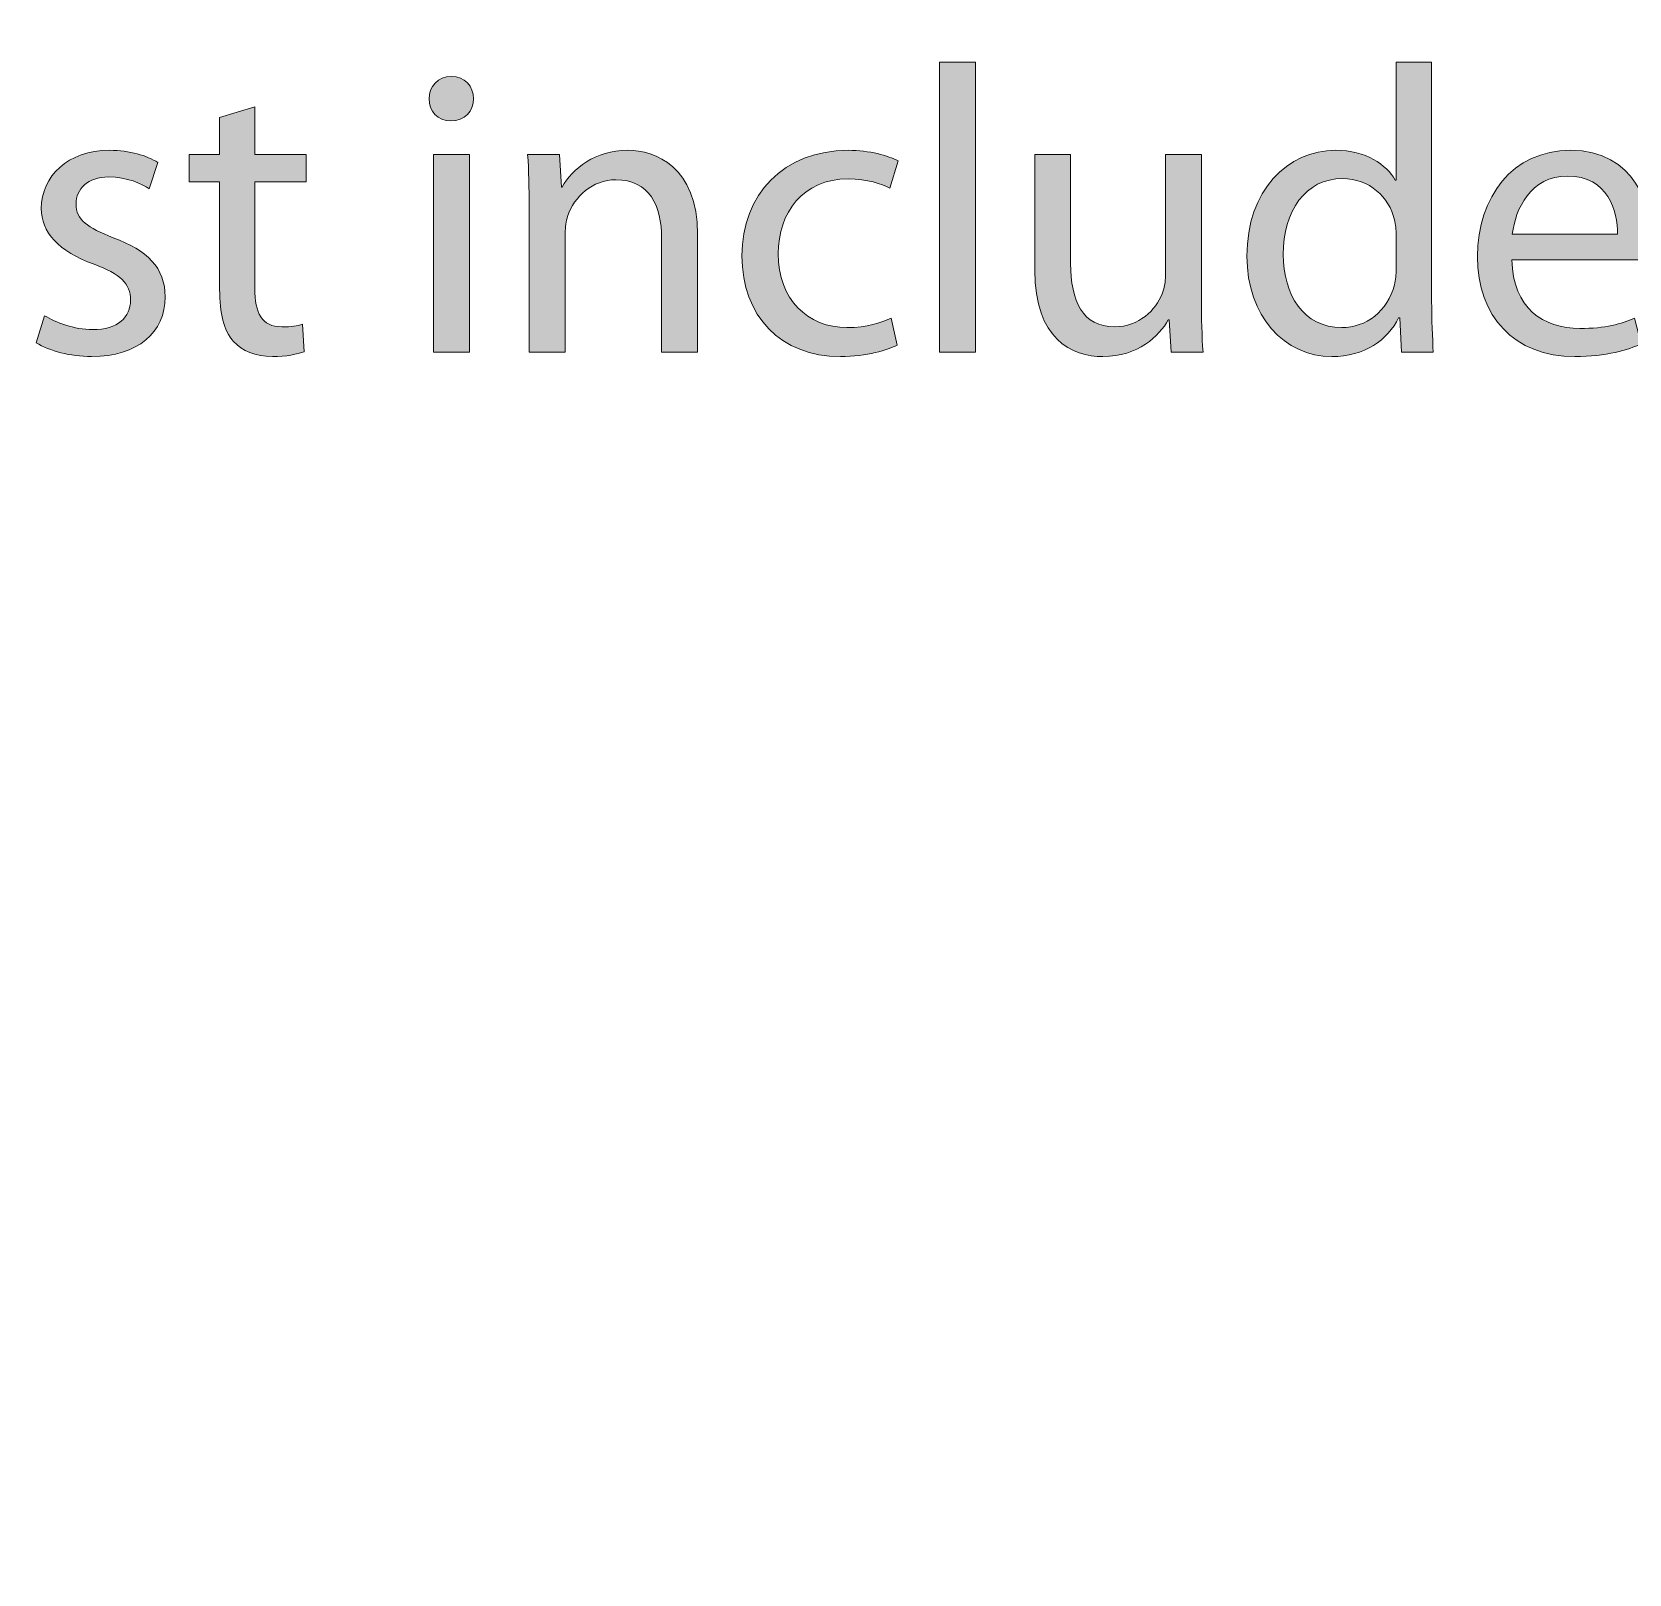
# Model space of a CAD drawing. Header units: inches. Extents: x 51 to 229, y 44 to 173.
# Drawn here: x 89.88 to 106.41, y 108.24 to 124.21 of the extents above; entities that cross this region are included whole.
import ezdxf

# ---------------------------------------------------------------- set-up
doc = ezdxf.new("R2010")
doc.units = ezdxf.units.IN
doc.header["$MEASUREMENT"] = 0
doc.layers.add('Artwork', color=7, linetype='Continuous')

# ---------------------------------------------------------------- blocks, each defined once
blk = doc.blocks.new('block 7')
at = {"layer": 'Artwork', "true_color": 0xed1c24}
h = blk.add_hatch(color=240, dxfattribs=at)
h.dxf.hatch_style = 2
h.paths.add_polyline_path([(99.269, 123.901), (99.642, 123.901), (99.642, 120.897), (99.269, 120.897)])
h = blk.add_hatch(color=240, dxfattribs=at)
h.dxf.hatch_style = 2
edge = h.paths.add_edge_path()
edge.add_spline(control_points=[(104.365, 123.901), (104.365, 123.901), (104.365, 121.426), (104.365, 121.426), (104.365, 121.244), (104.374, 121.037), (104.382, 120.897), (104.382, 120.897), (104.052, 120.897), (104.052, 120.897), (104.052, 120.897), (104.035, 121.252), (104.035, 121.252), (104.035, 121.252), (104.023, 121.252), (104.023, 121.252), (103.913, 121.024), (103.667, 120.851), (103.333, 120.851), (102.838, 120.851), (102.453, 121.269), (102.453, 121.891), (102.449, 122.573), (102.876, 122.987), (103.371, 122.987), (103.688, 122.987), (103.896, 122.839), (103.989, 122.678), (103.989, 122.678), (103.997, 122.678), (103.997, 122.678), (103.997, 122.678), (103.997, 123.901), (103.997, 123.901), (103.997, 123.901), (104.365, 123.901), (104.365, 123.901)], knot_values=[0, 0, 0, 0, 1, 1, 1, 2, 2, 2, 3, 3, 3, 4, 4, 4, 5, 5, 5, 6, 6, 6, 7, 7, 7, 8, 8, 8, 9, 9, 9, 10, 10, 10, 11, 11, 11, 12, 12, 12, 12], degree=3, periodic=1)
edge = h.paths.add_edge_path()
edge.add_spline(control_points=[(103.997, 122.111), (103.997, 122.158), (103.993, 122.221), (103.98, 122.268), (103.925, 122.501), (103.722, 122.695), (103.443, 122.695), (103.058, 122.695), (102.829, 122.357), (102.829, 121.908), (102.829, 121.494), (103.037, 121.151), (103.435, 121.151), (103.684, 121.151), (103.913, 121.32), (103.98, 121.595), (103.993, 121.646), (103.997, 121.697), (103.997, 121.756), (103.997, 121.756), (103.997, 122.111), (103.997, 122.111)], knot_values=[0, 0, 0, 0, 1, 1, 1, 2, 2, 2, 3, 3, 3, 4, 4, 4, 5, 5, 5, 6, 6, 6, 7, 7, 7, 7], degree=3, periodic=1)
h = blk.add_hatch(color=240, dxfattribs=at)
h.dxf.hatch_style = 2
edge = h.paths.add_edge_path()
edge.add_spline(control_points=[(94.447, 123.52), (94.447, 123.393), (94.359, 123.292), (94.211, 123.292), (94.075, 123.292), (93.986, 123.393), (93.986, 123.52), (93.986, 123.647), (94.079, 123.753), (94.219, 123.753), (94.354, 123.753), (94.447, 123.651), (94.447, 123.52)], knot_values=[0, 0, 0, 0, 1, 1, 1, 2, 2, 2, 3, 3, 3, 4, 4, 4, 4], degree=3, periodic=1)
h.paths.add_polyline_path([(94.033, 120.897), (94.033, 122.945), (94.405, 122.945), (94.405, 120.897)])
h = blk.add_hatch(color=240, dxfattribs=at)
h.dxf.hatch_style = 2
edge = h.paths.add_edge_path()
edge.add_spline(control_points=[(92.183, 123.436), (92.183, 123.436), (92.183, 122.945), (92.183, 122.945), (92.183, 122.945), (92.716, 122.945), (92.716, 122.945), (92.716, 122.945), (92.716, 122.661), (92.716, 122.661), (92.716, 122.661), (92.183, 122.661), (92.183, 122.661), (92.183, 122.661), (92.183, 121.557), (92.183, 121.557), (92.183, 121.303), (92.255, 121.159), (92.462, 121.159), (92.564, 121.159), (92.623, 121.168), (92.678, 121.185), (92.678, 121.185), (92.695, 120.901), (92.695, 120.901), (92.623, 120.876), (92.509, 120.851), (92.365, 120.851), (92.191, 120.851), (92.052, 120.91), (91.963, 121.007), (91.861, 121.121), (91.819, 121.303), (91.819, 121.544), (91.819, 121.544), (91.819, 122.661), (91.819, 122.661), (91.819, 122.661), (91.502, 122.661), (91.502, 122.661), (91.502, 122.661), (91.502, 122.945), (91.502, 122.945), (91.502, 122.945), (91.819, 122.945), (91.819, 122.945), (91.819, 122.945), (91.819, 123.326), (91.819, 123.326), (91.819, 123.326), (92.183, 123.436), (92.183, 123.436)], knot_values=[0, 0, 0, 0, 1, 1, 1, 2, 2, 2, 3, 3, 3, 4, 4, 4, 5, 5, 5, 6, 6, 6, 7, 7, 7, 8, 8, 8, 9, 9, 9, 10, 10, 10, 11, 11, 11, 12, 12, 12, 13, 13, 13, 14, 14, 14, 15, 15, 15, 16, 16, 16, 17, 17, 17, 17], degree=3, periodic=1)
h = blk.add_hatch(color=240, dxfattribs=at)
h.dxf.hatch_style = 2
edge = h.paths.add_edge_path()
edge.add_spline(control_points=[(90.007, 121.274), (90.121, 121.206), (90.316, 121.13), (90.502, 121.13), (90.769, 121.13), (90.896, 121.261), (90.896, 121.434), (90.896, 121.612), (90.79, 121.705), (90.519, 121.807), (90.147, 121.942), (89.973, 122.141), (89.973, 122.386), (89.973, 122.716), (90.244, 122.987), (90.68, 122.987), (90.887, 122.987), (91.069, 122.932), (91.179, 122.86), (91.179, 122.86), (91.09, 122.589), (91.09, 122.589), (91.01, 122.64), (90.862, 122.712), (90.671, 122.712), (90.451, 122.712), (90.333, 122.585), (90.333, 122.433), (90.333, 122.264), (90.451, 122.188), (90.718, 122.082), (91.069, 121.951), (91.255, 121.773), (91.255, 121.468), (91.255, 121.104), (90.972, 120.851), (90.494, 120.851), (90.269, 120.851), (90.062, 120.91), (89.918, 120.994), (89.918, 120.994), (90.007, 121.274), (90.007, 121.274)], knot_values=[0, 0, 0, 0, 1, 1, 1, 2, 2, 2, 3, 3, 3, 4, 4, 4, 5, 5, 5, 6, 6, 6, 7, 7, 7, 8, 8, 8, 9, 9, 9, 10, 10, 10, 11, 11, 11, 12, 12, 12, 13, 13, 13, 14, 14, 14, 14], degree=3, periodic=1)
h = blk.add_hatch(color=240, dxfattribs=at)
h.dxf.hatch_style = 2
edge = h.paths.add_edge_path()
edge.add_spline(control_points=[(95.023, 122.391), (95.023, 122.606), (95.019, 122.776), (95.007, 122.945), (95.007, 122.945), (95.337, 122.945), (95.337, 122.945), (95.337, 122.945), (95.358, 122.606), (95.358, 122.606), (95.358, 122.606), (95.366, 122.606), (95.366, 122.606), (95.468, 122.797), (95.705, 122.987), (96.043, 122.987), (96.327, 122.987), (96.767, 122.818), (96.767, 122.116), (96.767, 122.116), (96.767, 120.897), (96.767, 120.897), (96.767, 120.897), (96.394, 120.897), (96.394, 120.897), (96.394, 120.897), (96.394, 122.077), (96.394, 122.077), (96.394, 122.408), (96.272, 122.682), (95.92, 122.682), (95.679, 122.682), (95.489, 122.509), (95.421, 122.302), (95.404, 122.255), (95.396, 122.192), (95.396, 122.128), (95.396, 122.128), (95.396, 120.897), (95.396, 120.897), (95.396, 120.897), (95.023, 120.897), (95.023, 120.897), (95.023, 120.897), (95.023, 122.391), (95.023, 122.391)], knot_values=[0, 0, 0, 0, 1, 1, 1, 2, 2, 2, 3, 3, 3, 4, 4, 4, 5, 5, 5, 6, 6, 6, 7, 7, 7, 8, 8, 8, 9, 9, 9, 10, 10, 10, 11, 11, 11, 12, 12, 12, 13, 13, 13, 14, 14, 14, 15, 15, 15, 15], degree=3, periodic=1)
h = blk.add_hatch(color=240, dxfattribs=at)
h.dxf.hatch_style = 2
edge = h.paths.add_edge_path()
edge.add_spline(control_points=[(98.833, 120.969), (98.735, 120.922), (98.519, 120.851), (98.244, 120.851), (97.627, 120.851), (97.225, 121.269), (97.225, 121.896), (97.225, 122.526), (97.656, 122.987), (98.325, 122.987), (98.545, 122.987), (98.74, 122.932), (98.841, 122.877), (98.841, 122.877), (98.756, 122.594), (98.756, 122.594), (98.668, 122.64), (98.528, 122.691), (98.325, 122.691), (97.855, 122.691), (97.601, 122.34), (97.601, 121.917), (97.601, 121.443), (97.906, 121.151), (98.312, 121.151), (98.524, 121.151), (98.663, 121.202), (98.769, 121.248), (98.769, 121.248), (98.833, 120.969), (98.833, 120.969)], knot_values=[0, 0, 0, 0, 1, 1, 1, 2, 2, 2, 3, 3, 3, 4, 4, 4, 5, 5, 5, 6, 6, 6, 7, 7, 7, 8, 8, 8, 9, 9, 9, 10, 10, 10, 10], degree=3, periodic=1)
h = blk.add_hatch(color=240, dxfattribs=at)
h.dxf.hatch_style = 2
edge = h.paths.add_edge_path()
edge.add_spline(control_points=[(101.982, 121.46), (101.982, 121.244), (101.986, 121.058), (101.999, 120.897), (101.999, 120.897), (101.669, 120.897), (101.669, 120.897), (101.669, 120.897), (101.648, 121.231), (101.648, 121.231), (101.648, 121.231), (101.639, 121.231), (101.639, 121.231), (101.546, 121.066), (101.326, 120.851), (100.962, 120.851), (100.641, 120.851), (100.256, 121.032), (100.256, 121.747), (100.256, 121.747), (100.256, 122.945), (100.256, 122.945), (100.256, 122.945), (100.628, 122.945), (100.628, 122.945), (100.628, 122.945), (100.628, 121.815), (100.628, 121.815), (100.628, 121.426), (100.751, 121.159), (101.085, 121.159), (101.335, 121.159), (101.508, 121.333), (101.576, 121.502), (101.597, 121.553), (101.61, 121.62), (101.61, 121.692), (101.61, 121.692), (101.61, 122.945), (101.61, 122.945), (101.61, 122.945), (101.982, 122.945), (101.982, 122.945), (101.982, 122.945), (101.982, 121.46), (101.982, 121.46)], knot_values=[0, 0, 0, 0, 1, 1, 1, 2, 2, 2, 3, 3, 3, 4, 4, 4, 5, 5, 5, 6, 6, 6, 7, 7, 7, 8, 8, 8, 9, 9, 9, 10, 10, 10, 11, 11, 11, 12, 12, 12, 13, 13, 13, 14, 14, 14, 15, 15, 15, 15], degree=3, periodic=1)
h = blk.add_hatch(color=240, dxfattribs=at)
h.dxf.hatch_style = 2
edge = h.paths.add_edge_path()
edge.add_spline(control_points=[(105.196, 121.853), (105.204, 121.35), (105.522, 121.142), (105.898, 121.142), (106.165, 121.142), (106.33, 121.189), (106.465, 121.248), (106.465, 121.248), (106.533, 120.982), (106.533, 120.982), (106.402, 120.922), (106.173, 120.851), (105.847, 120.851), (105.217, 120.851), (104.84, 121.269), (104.84, 121.887), (104.84, 122.505), (105.204, 122.987), (105.801, 122.987), (106.474, 122.987), (106.647, 122.403), (106.647, 122.027), (106.647, 121.951), (106.643, 121.896), (106.634, 121.853), (106.634, 121.853), (105.196, 121.853), (105.196, 121.853)], knot_values=[0, 0, 0, 0, 1, 1, 1, 2, 2, 2, 3, 3, 3, 4, 4, 4, 5, 5, 5, 6, 6, 6, 7, 7, 7, 8, 8, 8, 9, 9, 9, 9], degree=3, periodic=1)
edge = h.paths.add_edge_path()
edge.add_spline(control_points=[(106.288, 122.12), (106.292, 122.353), (106.19, 122.721), (105.771, 122.721), (105.391, 122.721), (105.23, 122.378), (105.2, 122.12), (105.2, 122.12), (106.288, 122.12), (106.288, 122.12)], knot_values=[0, 0, 0, 0, 1, 1, 1, 2, 2, 2, 3, 3, 3, 3], degree=3, periodic=1)
at = {"layer": 'Artwork', "lineweight": 0}
for points in [[(99.269, 123.901), (99.642, 123.901), (99.642, 120.897), (99.269, 120.897), (99.269, 123.901)], [(94.033, 120.897), (94.033, 122.945), (94.405, 122.945), (94.405, 120.897), (94.033, 120.897)]]:
    blk.add_lwpolyline(points, dxfattribs=at)
for points, knots in [([(104.365, 123.901), (104.365, 123.901), (104.365, 121.426), (104.365, 121.426), (104.365, 121.244), (104.374, 121.037), (104.382, 120.897), (104.382, 120.897), (104.052, 120.897), (104.052, 120.897), (104.052, 120.897), (104.035, 121.252), (104.035, 121.252), (104.035, 121.252), (104.023, 121.252), (104.023, 121.252), (103.913, 121.024), (103.667, 120.851), (103.333, 120.851), (102.838, 120.851), (102.453, 121.269), (102.453, 121.891), (102.449, 122.573), (102.876, 122.987), (103.371, 122.987), (103.688, 122.987), (103.896, 122.839), (103.989, 122.678), (103.989, 122.678), (103.997, 122.678), (103.997, 122.678), (103.997, 122.678), (103.997, 123.901), (103.997, 123.901), (103.997, 123.901), (104.365, 123.901), (104.365, 123.901)], [0, 0, 0, 0, 1, 1, 1, 2, 2, 2, 3, 3, 3, 4, 4, 4, 5, 5, 5, 6, 6, 6, 7, 7, 7, 8, 8, 8, 9, 9, 9, 10, 10, 10, 11, 11, 11, 12, 12, 12, 12]), ([(94.447, 123.52), (94.447, 123.393), (94.359, 123.292), (94.211, 123.292), (94.075, 123.292), (93.986, 123.393), (93.986, 123.52), (93.986, 123.647), (94.079, 123.753), (94.219, 123.753), (94.354, 123.753), (94.447, 123.651), (94.447, 123.52)], [0, 0, 0, 0, 1, 1, 1, 2, 2, 2, 3, 3, 3, 4, 4, 4, 4]), ([(92.183, 123.436), (92.183, 123.436), (92.183, 122.945), (92.183, 122.945), (92.183, 122.945), (92.716, 122.945), (92.716, 122.945), (92.716, 122.945), (92.716, 122.661), (92.716, 122.661), (92.716, 122.661), (92.183, 122.661), (92.183, 122.661), (92.183, 122.661), (92.183, 121.557), (92.183, 121.557), (92.183, 121.303), (92.255, 121.159), (92.462, 121.159), (92.564, 121.159), (92.623, 121.168), (92.678, 121.185), (92.678, 121.185), (92.695, 120.901), (92.695, 120.901), (92.623, 120.876), (92.509, 120.851), (92.365, 120.851), (92.191, 120.851), (92.052, 120.91), (91.963, 121.007), (91.861, 121.121), (91.819, 121.303), (91.819, 121.544), (91.819, 121.544), (91.819, 122.661), (91.819, 122.661), (91.819, 122.661), (91.502, 122.661), (91.502, 122.661), (91.502, 122.661), (91.502, 122.945), (91.502, 122.945), (91.502, 122.945), (91.819, 122.945), (91.819, 122.945), (91.819, 122.945), (91.819, 123.326), (91.819, 123.326), (91.819, 123.326), (92.183, 123.436), (92.183, 123.436)], [0, 0, 0, 0, 1, 1, 1, 2, 2, 2, 3, 3, 3, 4, 4, 4, 5, 5, 5, 6, 6, 6, 7, 7, 7, 8, 8, 8, 9, 9, 9, 10, 10, 10, 11, 11, 11, 12, 12, 12, 13, 13, 13, 14, 14, 14, 15, 15, 15, 16, 16, 16, 17, 17, 17, 17]), ([(90.007, 121.274), (90.121, 121.206), (90.316, 121.13), (90.502, 121.13), (90.769, 121.13), (90.896, 121.261), (90.896, 121.434), (90.896, 121.612), (90.79, 121.705), (90.519, 121.807), (90.147, 121.942), (89.973, 122.141), (89.973, 122.386), (89.973, 122.716), (90.244, 122.987), (90.68, 122.987), (90.887, 122.987), (91.069, 122.932), (91.179, 122.86), (91.179, 122.86), (91.09, 122.589), (91.09, 122.589), (91.01, 122.64), (90.862, 122.712), (90.671, 122.712), (90.451, 122.712), (90.333, 122.585), (90.333, 122.433), (90.333, 122.264), (90.451, 122.188), (90.718, 122.082), (91.069, 121.951), (91.255, 121.773), (91.255, 121.468), (91.255, 121.104), (90.972, 120.851), (90.494, 120.851), (90.269, 120.851), (90.062, 120.91), (89.918, 120.994), (89.918, 120.994), (90.007, 121.274), (90.007, 121.274)], [0, 0, 0, 0, 1, 1, 1, 2, 2, 2, 3, 3, 3, 4, 4, 4, 5, 5, 5, 6, 6, 6, 7, 7, 7, 8, 8, 8, 9, 9, 9, 10, 10, 10, 11, 11, 11, 12, 12, 12, 13, 13, 13, 14, 14, 14, 14]), ([(95.023, 122.391), (95.023, 122.606), (95.019, 122.776), (95.007, 122.945), (95.007, 122.945), (95.337, 122.945), (95.337, 122.945), (95.337, 122.945), (95.358, 122.606), (95.358, 122.606), (95.358, 122.606), (95.366, 122.606), (95.366, 122.606), (95.468, 122.797), (95.705, 122.987), (96.043, 122.987), (96.327, 122.987), (96.767, 122.818), (96.767, 122.116), (96.767, 122.116), (96.767, 120.897), (96.767, 120.897), (96.767, 120.897), (96.394, 120.897), (96.394, 120.897), (96.394, 120.897), (96.394, 122.077), (96.394, 122.077), (96.394, 122.408), (96.272, 122.682), (95.92, 122.682), (95.679, 122.682), (95.489, 122.509), (95.421, 122.302), (95.404, 122.255), (95.396, 122.192), (95.396, 122.128), (95.396, 122.128), (95.396, 120.897), (95.396, 120.897), (95.396, 120.897), (95.023, 120.897), (95.023, 120.897), (95.023, 120.897), (95.023, 122.391), (95.023, 122.391)], [0, 0, 0, 0, 1, 1, 1, 2, 2, 2, 3, 3, 3, 4, 4, 4, 5, 5, 5, 6, 6, 6, 7, 7, 7, 8, 8, 8, 9, 9, 9, 10, 10, 10, 11, 11, 11, 12, 12, 12, 13, 13, 13, 14, 14, 14, 15, 15, 15, 15]), ([(98.833, 120.969), (98.735, 120.922), (98.519, 120.851), (98.244, 120.851), (97.627, 120.851), (97.225, 121.269), (97.225, 121.896), (97.225, 122.526), (97.656, 122.987), (98.325, 122.987), (98.545, 122.987), (98.74, 122.932), (98.841, 122.877), (98.841, 122.877), (98.756, 122.594), (98.756, 122.594), (98.668, 122.64), (98.528, 122.691), (98.325, 122.691), (97.855, 122.691), (97.601, 122.34), (97.601, 121.917), (97.601, 121.443), (97.906, 121.151), (98.312, 121.151), (98.524, 121.151), (98.663, 121.202), (98.769, 121.248), (98.769, 121.248), (98.833, 120.969), (98.833, 120.969)], [0, 0, 0, 0, 1, 1, 1, 2, 2, 2, 3, 3, 3, 4, 4, 4, 5, 5, 5, 6, 6, 6, 7, 7, 7, 8, 8, 8, 9, 9, 9, 10, 10, 10, 10]), ([(101.982, 121.46), (101.982, 121.244), (101.986, 121.058), (101.999, 120.897), (101.999, 120.897), (101.669, 120.897), (101.669, 120.897), (101.669, 120.897), (101.648, 121.231), (101.648, 121.231), (101.648, 121.231), (101.639, 121.231), (101.639, 121.231), (101.546, 121.066), (101.326, 120.851), (100.962, 120.851), (100.641, 120.851), (100.256, 121.032), (100.256, 121.747), (100.256, 121.747), (100.256, 122.945), (100.256, 122.945), (100.256, 122.945), (100.628, 122.945), (100.628, 122.945), (100.628, 122.945), (100.628, 121.815), (100.628, 121.815), (100.628, 121.426), (100.751, 121.159), (101.085, 121.159), (101.335, 121.159), (101.508, 121.333), (101.576, 121.502), (101.597, 121.553), (101.61, 121.62), (101.61, 121.692), (101.61, 121.692), (101.61, 122.945), (101.61, 122.945), (101.61, 122.945), (101.982, 122.945), (101.982, 122.945), (101.982, 122.945), (101.982, 121.46), (101.982, 121.46)], [0, 0, 0, 0, 1, 1, 1, 2, 2, 2, 3, 3, 3, 4, 4, 4, 5, 5, 5, 6, 6, 6, 7, 7, 7, 8, 8, 8, 9, 9, 9, 10, 10, 10, 11, 11, 11, 12, 12, 12, 13, 13, 13, 14, 14, 14, 15, 15, 15, 15]), ([(105.196, 121.853), (105.204, 121.35), (105.522, 121.142), (105.898, 121.142), (106.165, 121.142), (106.33, 121.189), (106.465, 121.248), (106.465, 121.248), (106.533, 120.982), (106.533, 120.982), (106.402, 120.922), (106.173, 120.851), (105.847, 120.851), (105.217, 120.851), (104.84, 121.269), (104.84, 121.887), (104.84, 122.505), (105.204, 122.987), (105.801, 122.987), (106.474, 122.987), (106.647, 122.403), (106.647, 122.027), (106.647, 121.951), (106.643, 121.896), (106.634, 121.853), (106.634, 121.853), (105.196, 121.853), (105.196, 121.853)], [0, 0, 0, 0, 1, 1, 1, 2, 2, 2, 3, 3, 3, 4, 4, 4, 5, 5, 5, 6, 6, 6, 7, 7, 7, 8, 8, 8, 9, 9, 9, 9]), ([(103.997, 122.111), (103.997, 122.158), (103.993, 122.221), (103.98, 122.268), (103.925, 122.501), (103.722, 122.695), (103.443, 122.695), (103.058, 122.695), (102.829, 122.357), (102.829, 121.908), (102.829, 121.494), (103.037, 121.151), (103.435, 121.151), (103.684, 121.151), (103.913, 121.32), (103.98, 121.595), (103.993, 121.646), (103.997, 121.697), (103.997, 121.756), (103.997, 121.756), (103.997, 122.111), (103.997, 122.111)], [0, 0, 0, 0, 1, 1, 1, 2, 2, 2, 3, 3, 3, 4, 4, 4, 5, 5, 5, 6, 6, 6, 7, 7, 7, 7]), ([(106.288, 122.12), (106.292, 122.353), (106.19, 122.721), (105.771, 122.721), (105.391, 122.721), (105.23, 122.378), (105.2, 122.12), (105.2, 122.12), (106.288, 122.12), (106.288, 122.12)], [0, 0, 0, 0, 1, 1, 1, 2, 2, 2, 3, 3, 3, 3])]:
    blk.add_open_spline(points, degree=3, knots=knots, dxfattribs=at)

msp = doc.modelspace()

# ---------------------------------------------------------------- linework, layer by layer
at = {"layer": 'Artwork', "color": 179, "lineweight": 35, "true_color": 0x231f20}
msp.add_open_spline([(138.582, 80.967), (138.582, 80.415), (138.134, 79.968), (137.582, 79.968), (137.582, 79.968), (118.332, 79.968), (118.332, 79.968), (118.332, 79.968), (118.332, 77.968), (118.332, 77.968), (118.332, 77.416), (117.884, 76.968), (117.332, 76.968), (117.332, 76.968), (107.332, 76.968), (107.332, 76.968), (106.78, 76.968), (106.332, 77.416), (106.332, 77.968), (106.332, 77.968), (106.332, 79.968), (106.332, 79.968), (106.332, 79.968), (82.833, 79.968), (82.833, 79.968), (82.833, 79.968), (82.833, 77.968), (82.833, 77.968), (82.833, 77.416), (82.385, 76.968), (81.833, 76.968), (81.833, 76.968), (71.833, 76.968), (71.833, 76.968), (71.281, 76.968), (70.833, 77.416), (70.833, 77.968), (70.833, 77.968), (70.833, 79.968), (70.833, 79.968), (70.833, 79.968), (51.583, 79.968), (51.583, 79.968), (51.03, 79.968), (50.583, 80.415), (50.583, 80.967), (50.583, 80.967), (50.583, 135.467), (50.583, 135.467), (50.583, 136.019), (51.03, 136.467), (51.583, 136.467), (51.583, 136.467), (70.833, 136.467), (70.833, 136.467), (70.833, 136.467), (70.833, 138.467), (70.833, 138.467), (70.833, 139.019), (71.281, 139.467), (71.833, 139.467), (71.833, 139.467), (81.833, 139.467), (81.833, 139.467), (82.385, 139.467), (82.833, 139.019), (82.833, 138.467), (82.833, 138.467), (82.833, 136.467), (82.833, 136.467), (82.833, 136.467), (106.332, 136.467), (106.332, 136.467), (106.332, 136.467), (106.332, 138.467), (106.332, 138.467), (106.332, 139.019), (106.78, 139.467), (107.332, 139.467), (107.332, 139.467), (117.332, 139.467), (117.332, 139.467), (117.884, 139.467), (118.332, 139.019), (118.332, 138.467), (118.332, 138.467), (118.332, 136.467), (118.332, 136.467), (118.332, 136.467), (137.582, 136.467), (137.582, 136.467), (138.134, 136.467), (138.582, 136.019), (138.582, 135.467), (138.582, 135.467), (138.582, 80.967), (138.582, 80.967)], degree=3, knots=[0, 0, 0, 0, 1, 1, 1, 2, 2, 2, 3, 3, 3, 4, 4, 4, 5, 5, 5, 6, 6, 6, 7, 7, 7, 8, 8, 8, 9, 9, 9, 10, 10, 10, 11, 11, 11, 12, 12, 12, 13, 13, 13, 14, 14, 14, 15, 15, 15, 16, 16, 16, 17, 17, 17, 18, 18, 18, 19, 19, 19, 20, 20, 20, 21, 21, 21, 22, 22, 22, 23, 23, 23, 24, 24, 24, 25, 25, 25, 26, 26, 26, 27, 27, 27, 28, 28, 28, 29, 29, 29, 30, 30, 30, 31, 31, 31, 32, 32, 32, 32], dxfattribs=at)

# ---------------------------------------------------------------- block references
at = {"layer": 'Artwork'}
msp.add_blockref('block 7', (0, 0), dxfattribs=at)

doc.saveas('drawing.dxf')
